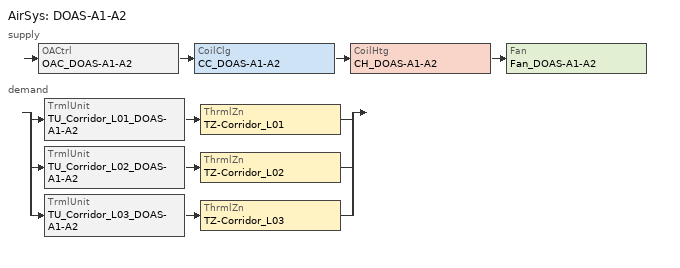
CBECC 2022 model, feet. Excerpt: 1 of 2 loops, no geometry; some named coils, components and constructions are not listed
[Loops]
AirSys 'DOAS-A1-A2'
 supply: OACtrl 'OAC_DOAS-A1-A2' > CoilClg 'CC_DOAS-A1-A2' > CoilHtg 'CH_DOAS-A1-A2' > Fan 'Fan_DOAS-A1-A2'
 demand: split
  | TrmlUnit 'TU_Corridor_L01_DOAS-A1-A2' > ThrmlZn 'TZ-Corridor_L01'
  | TrmlUnit 'TU_Corridor_L02_DOAS-A1-A2' > ThrmlZn 'TZ-Corridor_L02'
  | TrmlUnit 'TU_Corridor_L03_DOAS-A1-A2' > ThrmlZn 'TZ-Corridor_L03'
[ResIntWall] Construction=Interior Wall Cons; IsPartySurface=1
Name | Area | Outside
IntWall : Elevator Lobby 1&2_L01 4 | 380.852 | Leasing Office_L01
IntWall : Elevator Lobby 1&2_L01 5 | 191.049 | Parking Lot_L01
IntWall : Elevator Lobby 1&2_L01 6 | 33.0709 | Parking Lot_L01
IntWall : Elevator Lobby 1&2_L01 7 | 403.469 | Parking Lot_L01
IntWall : Elevator Lobby 3_L01 | 169.975 | Stair 2_L01
IntWall : Elevator Lobby 3_L01 2 | 90.3381 | Stair 2_L01
IntWall : Elevator Lobby 3_L01 3 | 128.296 | Stair 2_L01
IntWall : Elevator Lobby 4_L01 | 91.6476 | Move-in_L01
IntWall : Elevator Lobby 4_L01 2 | 11.2671 | Parking Lot_L01
IntWall : Elevator Lobby 4_L01 3 | 91.6476 | Parking Lot_L01
IntWall : Elevator Lobby 4_L01 4 | 150.027 | Parking Lot_L01
IntWall : Fan_L01 | 255.059 | Leasing Office_L01
IntWall : Fan_L01 2 | 255.059 | Parking Lot_L01
IntWall : Fan_L01 3 | 366.329 | Parking Lot_L01
IntWall : Fire Pump_L01 | 252.381 | Parking Lot_L01
IntWall : Fire Pump_L01 2 | 142.469 | Parking Lot_L01
IntWall : Fire Pump_L01 3 | 259.87 | Parking Lot_L01
IntWall : IDF 1_L01; IntWall : IDF 1_L01 3 | 63.5833 | Parking Lot_L01
IntWall : IDF 1_L01 2; IntWall : IDF 1_L01 4 | 52.2703 | Parking Lot_L01
IntWall : IDF 2_L01 | 152.017 | Janitor_L01
IntWall : IDF 2_L01 2 | 148.598 | Lobby Stair 3_L01
IntWall : IDF 2_L01 3 | 45.5178 | Lobby Stair 3_L01
IntWall : IDF/ELEC_L01; IntWall : IDF/ELEC_L01 3 | 68.0433 | Parking Lot_L01
IntWall : IDF/ELEC_L01 2; IntWall : IDF/ELEC_L01 4 | 104.683 | Parking Lot_L01
IntWall : Janitor_L01 | 189.284 | Parking Lot_L01
IntWall : Janitor_L01 2 | 151.16 | Parking Lot_L01
IntWall : Lobby_L01 | 16.4803 | MAIL_L01
IntWall : Lobby_L01 2 | 137.933 | MAIL_L01
IntWall : Lobby_L01 3 | 476.335 | MAIL_L01
IntWall : Lobby_L01 4 | 210.934 | MAIL_L01
IntWall : Lobby_L01 5 | 157.114 | Leasing Office_L01
IntWall : Lobby Stair 3_L01 | 163.304 | Stair 3_L01
IntWall : Lobby Stair 3_L01 2 | 84.9509 | Trash Vestibule 2_L01
IntWall : Lobby Stair 3_L01 3 | 117.577 | Parking Lot_L01
IntWall : Lobby Stair 3_L01 4 | 334.521 | Parking Lot_L01
IntWall : Move-in_L01 | 314.573 | Parking Lot_L01
IntWall : Move-in_L01 2 | 99.7684 | Parking Lot_L01
IntWall : Move-in_L01 3 | 238.528 | Pet Spa_L01
IntWall : Mpoe_L01; IntWall : Mpoe_L01 3 | 179.386 | Parking Lot_L01
IntWall : Mpoe_L01 2; IntWall : Mpoe_L01 4 | 149.894 | Parking Lot_L01
IntWall : Package_L01 | 460.694 | Parking Lot_L01
IntWall : Package_L01 2 | 642.346 | Parking Lot_L01
IntWall : Package_L01 3 | 259.896 | Parking Lot_L01
IntWall : Passageway 1_L01 | 67.8412 | Solar Tank_L01
IntWall : Passageway 1_L01 2 | 243.126 | Storage_L01
IntWall : Passageway 1_L01 3 | 108.518 | Trash Closet_L01
IntWall : Passageway 1_L01 4 | 94.9961 | Trash Vestibule 3_L01
IntWall : Passageway 1_L01 5 | 67.8412 | Parking Lot_L01
IntWall : Passageway 1_L01 6 | 568.516 | Parking Lot_L01
IntWall : Passageway 2_L01 | 494.01 | Parking Lot_L01
IntWall : Passageway 2_L01 2 | 99.5433 | Parking Lot_L01
IntWall : Passageway 2_L01 3 | 73.5689 | Parking Lot_L01
IntWall : Passageway 2_L01 4 | 168.055 | Parking Lot_L01
IntWall : Restroom_L01; IntWall : Restroom_L01 3 | 122.289 | Leasing Office_L01
IntWall : Restroom_L01 2 | 147.046 | Leasing Office_L01
IntWall : Restroom_L01 4 | 147.046 | Parking Lot_L01
IntWall : Solar Tank_L01 | 168.055 | Storage_L01
IntWall : Solar Tank_L01 2 | 235.896 | Water Heater_L01
IntWall : Solar Tank_L01 3 | 211.727 | Parking Lot_L01
IntWall : Stair 3_L01 | 52.023 | Trash Vestibule 2_L01
IntWall : Stair 3_L01 2 | 196.177 | Trash Vestibule 2_L01
IntWall : Stair 3_L01 3 | 68.0881 | Parking Lot_L01
IntWall : Stair 3_L01 4 | 191.632 | Parking Lot_L01
IntWall : Leasing Office_L01 | 84.2572 | Stair 5_L01
IntWall : Leasing Office_L01 2 | 451.573 | Stair 5_L01
IntWall : Leasing Office_L01 3 | 235.883 | Parking Lot_L01
IntWall : Leasing Office_L01 4 | 147.57 | Parking Lot_L01
IntWall : Leasing Office_L01 5 | 215.705 | Parking Lot_L01
IntWall : Leasing Office_L01 6 | 350.891 | Parking Lot_L01
IntWall : Stair 5_L01 | 451.573 | Parking Lot_L01
IntWall : Storage_L01 | 168.055 | Trash Closet_L01
IntWall : Trash Closet_L01 | 168.055 | Trash Vestibule 3_L01
IntWall : Water Heater_L01 | 410.249 | Parking Lot_L01
IntWall : A1.0 MTL_L02 | 329.546 | B7.0 MTL_L02
IntWall : A1.0 MTL_L02 2 | 298.598 | Corridor_L02
IntWall : A1.0 MTL_L02 3 | 406.778 | S1.0 MTL_L02
IntWall : A1.0 MTL_L02 4 | 71.788 | B3.1 MTL_L02
IntWall : A1.0 MTL_L02 5 | 315.337 | B3.1 MTL_L02
IntWall : A1.0 MTL_L02 6 | 330.645 | B2.0 MTL_L02
IntWall : A1.0 MTL_L02 7 | 303.671 | Corridor_L02
IntWall : A1.0 MTL_L02 8 | 23.1816 | Corridor_L02
IntWall : A1.0 MTL_L02 9 | 332.073 | B2.1 MTL_L02
IntWall : A1.0 MTL_L02 10 | 304.184 | Corridor_L02
IntWall : A1.0 MTL_L02 11 | 88.3085 | Elevator Lobby 3_L02
IntWall : A1.0 MTL_L02 12 | 321.643 | Stair 2_L02
IntWall : A1.0 MTL_L02 13 | 330.772 | A2.0 MTL_L02
IntWall : A1.0 MTL_L02 14 | 303.645 | Corridor_L02
IntWall : A1.0 MTL_L02 15 | 410.417 | S1.0 MTL_L02
IntWall : A1.1 MTL_L02 | 328.866 | A1.2 MTL_L02
IntWall : A1.1 MTL_L02 2 | 364.732 | B4.0 MTL_L02
IntWall : A1.1 MTL_L02 3 | 40.9409 | Corridor_L02
IntWall : A1.1 MTL_L02 4 | 309.717 | Corridor_L02
IntWall : A1.2 MTL_L02 | 297.268 | A3.0 MTL_L02
IntWall : A1.2 MTL_L02 2 | 300.366 | Corridor_L02
IntWall : A2.0 MTL_L02 | 413.307 | B2.0 MTL_L02
IntWall : A2.0 MTL_L02 2 | 409.938 | B3.0 MTL_L02
IntWall : A2.0 MTL_L02 3 | 306.752 | Corridor_L02
IntWall : A2.0 MTL_L02 4 | 332.449 | B2.0 MTL_L02
IntWall : A2.0 MTL_L02 5 | 301.815 | Corridor_L02
IntWall : A2.0 MTL_L02 6; IntWall : A2.0 MTL_L02 7 | 412.146 | B1.1 MTL_L02
IntWall : A2.0 MTL_L02 8 | 299.839 | Corridor_L02
IntWall : A2.0 MTL_L02 9 | 303.397 | Corridor_L02
IntWall : A2.0 MTL_L02 10 | 412.296 | Elevator Lobby 3_L02
IntWall : A2.0 MTL_L02 11 | 409.578 | S1.0 MTL_L02
IntWall : A3.0 MTL_L02 | 378.315 | Corridor_L02
IntWall : A3.0 MTL_L02 2 | 239.394 | Corridor_L02
IntWall : A3.0 MTL_L02 3 | 135.453 | IDF 2_L02
IntWall : A3.0 MTL_L02 4 | 58.2598 | Lobby 1&2_L02
IntWall : A3.0 MTL_L02 5 | 382.118 | Corridor_L02
IntWall : A3.0 MTL_L02 6 | 132.004 | IDF 2_L02
IntWall : A18.0 MTL_L02 | 268.819 | B3.0 MTL_L02
IntWall : A18.0 MTL_L02 2; IntWall : B4.0 MTL_L02 2 | 80.3937 | Corridor_L02
IntWall : A18.0 MTL_L02 3 | 152.366 | Corridor_L02
IntWall : A18.0 MTL_L02 4 | 421.185 | Parking lot_L02
IntWall : A18.0 MTL_L02 5; IntWall : Parking lot_L02 11 | 202.197 | Tenant Storage 3_L02
IntWall : B1.1 MTL_L02; IntWall : B3.0 MTL_L02 5 | 58.8583 | Corridor_L02
IntWall : B1.1 MTL_L02 2 | 454.366 | Corridor_L02
IntWall : B1.1 MTL_L02 3; IntWall : B3.0 MTL_L02 6 | 324.976 | Stair 4_L02
IntWall : B1.1 MTL_L02 4 | 453.488 | Corridor_L02
IntWall : B1.1 MTL_L02 5; IntWall : B4.0 MTL_L02 3 | 391.661 | S1.1 MTL_L02
IntWall : B2.0 MTL_L02 | 449.675 | Corridor_L02
IntWall : B2.0 MTL_L02 2 | 450.891 | Corridor_L02
IntWall : B2.0 MTL_L02 3 | 330.482 | S1.0 MTL_L02
IntWall : B2.1 MTL_L02 | 371.259 | B3.1 MTL_L02
IntWall : B2.1 MTL_L02 2 | 136.83 | Corridor_L02
IntWall : B2.1 MTL_L02 3 | 39.4662 | Corridor_L02
IntWall : B2.1 MTL_L02 4 | 313.452 | Corridor_L02
IntWall : B3.0 MTL_L02 | 214.461 | Corridor_L02
IntWall : B3.0 MTL_L02 2 | 82.8374 | Stair 3_L02
IntWall : B3.0 MTL_L02 3 | 116.793 | Trash Vestibule 2_L02
IntWall : B3.0 MTL_L02 4 | 148.583 | Corridor_L02
IntWall : B3.1 MTL_L02 | 64.4798 | Corridor_L02
IntWall : B3.1 MTL_L02 2 | 42.9159 | Corridor_L02
IntWall : B4.0 MTL_L02 | 40.0039 | Corridor_L02
IntWall : B7.0 MTL_L02 | 61.4023 | Corridor_L02
IntWall : B7.0 MTL_L02 2 | 54.6182 | Corridor_L02
IntWall : B7.0 MTL_L02 3 | 84.1531 | Corridor_L02
IntWall : B7.0 MTL_L02 4 | 379.315 | S1.0 MTL_L02
IntWall : S1.0 MTL_L02 | 208.254 | Corridor_L02
IntWall : S1.0 MTL_L02 2 | 406.667 | Stair 1_L02
IntWall : S1.0 MTL_L02 3 | 202.857 | Corridor_L02
IntWall : S1.0 MTL_L02 4 | 203.986 | Corridor_L02
IntWall : S1.0 MTL_L02 5 | 406.477 | Stair 1_L02
IntWall : S1.0 MTL_L02 6 | 210.378 | Corridor_L02
IntWall : S1.0 MTL_L02 7 | 239.394 | Elevator 1&2_L02
IntWall : S1.0 MTL_L02 8 | 174.441 | Lobby 1&2_L02
IntWall : S1.0 MTL_L02 9 | 203.48 | Corridor_L02
IntWall : S1.1 MTL_L02 | 201.386 | Corridor_L02
IntWall : Elevator 1&2_L02 | 99.4134 | Lobby 1&2_L02
IntWall : Elevator 3_L02 | 133.255 | Elevator Lobby 3_L02
IntWall : Elevator 3_L02 2 | 97.0442 | Elevator Lobby 3_L02
IntWall : Elevator 3_L02 3 | 134.316 | Elevator Lobby 3_L02
IntWall : Elevator 3_L02 4 | 96.3389 | Stair 2_L02
IntWall : Elevator 4_L02; IntWall : Elevator 4_L02 3 | 98.0315 | Parking lot_L02
IntWall : Elevator 4_L02 2; IntWall : Elevator 4_L02 4 | 124.996 | Parking lot_L02
IntWall : Elevator Lobby 3_L02 | 145.693 | Stair 2_L02
IntWall : Elevator Lobby 3_L02 2 | 77.4327 | Stair 2_L02
IntWall : Elevator Lobby 3_L02 3 | 109.968 | Stair 2_L02
IntWall : IDF 1_L02 | 39.0152 | Lobby Stair 3_L02
IntWall : IDF 1_L02 2 | 150.819 | Parking lot_L02
IntWall : IDF 1_L02 3 | 130.419 | Storage_L02
IntWall : IDF 3_L02; IntWall : IDF 3_L02 3 | 44.8032 | Parking lot_L02
IntWall : IDF 3_L02 2; IntWall : IDF 3_L02 4 | 54.5 | Parking lot_L02
IntWall : IDF/ELEC_L02; IntWall : IDF/ELEC_L02 3 | 89.7283 | Parking lot_L02
IntWall : IDF/ELEC_L02 2; IntWall : IDF/ELEC_L02 4 | 58.3228 | Parking lot_L02
IntWall : Lobby Stair 3_L02 | 78.992 | Parking lot_L02
IntWall : Lobby Stair 3_L02 2 | 146.835 | Parking lot_L02
IntWall : Lobby Stair 3_L02 3 | 92.2751 | Stair 3_L02
IntWall : Lobby Stair 3_L02 4 | 72.8151 | Trash Vestibule 2_L02
IntWall : Parking lot_L02 | 527.97 | Pool_L02
IntWall : Parking lot_L02 2 | 239.256 | Pool Equipment_L02
IntWall : Parking lot_L02 3 | 346.177 | Pool Equipment_L02
IntWall : Parking lot_L02 4 | 128.126 | Stair 3_L02
IntWall : Parking lot_L02 5 | 243.935 | Storage_L02
IntWall : Parking lot_L02 6 | 128.657 | Storage_L02
IntWall : Parking lot_L02 7 | 88.1772 | Tenant Storage 1_L02
IntWall : Parking lot_L02 8 | 590.559 | Tenant Storage 1_L02
IntWall : Parking lot_L02 9 | 182.295 | Tenant Storage 2_L02
IntWall : Parking lot_L02 10 | 223.387 | Tenant Storage 2_L02
IntWall : Parking lot_L02 12 | 809.461 | Tenant Storage 3_L02
IntWall : Parking lot_L02 13 | 202.197 | Tenant Storage 4_L02
IntWall : Parking lot_L02 14 | 187.406 | Tenant Storage 4_L02
IntWall : Parking lot_L02 15 | 112.724 | Tenant Storage 5_L02
IntWall : Parking lot_L02 16 | 203.209 | Tenant Storage 5_L02
IntWall : Parking lot_L02 17 | 188.626 | Tenant Storage 5_L02
IntWall : Parking lot_L02 18 | 50.6496 | Trash Vestibule 1_L02
IntWall : Parking lot_L02 19 | 99.6614 | Trash Vestibule 1_L02
IntWall : Parking lot_L02 20 | 58.6496 | Trash Vestibule 1_L02
IntWall : Parking lot_L02 21 | 169.366 | Trash Vestibule 1_L02
IntWall : Parking lot_L02 22 | 134.13 | Trash Vestibule 1_L02
IntWall : Parking lot_L02 23; IntWall : Parking lot_L02 25 | 291.429 | Maintenace_L02
IntWall : Parking lot_L02 24; IntWall : Parking lot_L02 26 | 219.508 | Maintenace_L02
[IntLtgSys] AllowType=GeneralAllowance
Name | LumRef | LumCnt
Lighting_Elevator Lobby 1&2_L01 | ( FC1, EX ) | ( 5, 1 )
Lighting_Elevator Lobby 3_L01 | ( FC1, EX ) | ( 7, 3 )
Lighting_Elevator Lobby 4_L01 | EX | 1
Lighting_ Fan_L01; Lighting_Move-in 3_L01 | FB1 | 5
Lighting_ Fire Pump_L01; Lighting_IDF 2_L01; Lighting_IDF/ELEC_L01; Lighting_Trash Closet_L01; Lighting_Trash Vestibule 2_L01; Lighting_Trash Vestibule 3_L01; Lighting_IDF 335_L02; Lighting_IDF 738_L02 | FB1 | 1
Lighting_IDF 1_L01; Lighting_IDF 398_L02 | FB2 | 1
Lighting_Janitor_L01; Lighting Mpoe_L01 | FB1 | 2
Lighting_Lobby_L01 | ( A2, A9, A2A, LDP4 ) | ( 20, 5, 14, 1 )
Lighting_Lobby Stair 3_L01 | ( FC1, EX ) | ( 3, 1 )
Lighting_Mail_L01 | A12 | 10
Lighting_Packag_L01 | A13 | 8
Lighting_Passageway 2_L01 | ( FB1, FC1, EX ) | ( 6, 2, 1 )
Lighting_Restroom_L01 | R1 | 2
Lighting_Solar Tank_L01 | ( FG1, FG1E ) | ( 1, 1 )
Lighting_Stair 1_L01; Lighting_Stair 2_L01; Lighting_Stair 3_L01; Lighting_Stair 4_L01 | ( FS1, EX ) | ( 2, 1 )
Lighting_Leasing Office 1_L01 | ( A2, A9, A6, A7, A5 ) | ( 17, 7, 4, 6, 3 )
Lighting_Leasing Office 2_L01 | ( A5A, LDP3 ) | ( 8, 8 )
Lighting_Stair 5_L01 | FS1 | 2
Lighting_Storage_L01 | FG1 | 1
Lighting_Water Heater_L01; Lighting_Pet Spa_L01 | FG1E | 1
Lighting_Parking Lot_L01 | ( FG1, FG1E, EX, FB1 ) | ( 62, 67, 6 )
Lighting_Elevator Lobby 3_L02 | ( EX, FC1 ) | ( 1, 7 )
Lighting_Storage 2_L02 | FC1 | 1
Lighting_Lobby Stair 3_L02 | ( EX, FC1 ) | ( 1, 1 )
Lighting_Parking lot_L02 | ( FG1, FG1E, FB1, EX ) | ( 67, 64, 3, 12 )
[ResOtherZn] IAQOption=Individual IAQ Fans
Name | Type | SpcFunc | ozDHWSys | Area | CeilingHeight | FloorHeight | Bottom | IAQFanRef | VentSpcFunc | ozHVACSystem | PrkgGarExhFlow
Elevator Lobby 3_L01 | Unconditioned | Corridor Area | SHW System | 462.713 | 14 | 14 | 10 | SF-1-6A_870 CFM_Lobby
Elevator Lobby 4_L01 | Unconditioned | Unoccupied-Include in Gross Floor Area | SHW System | 70.1511 | 14 | 14 | 10 | SF-B-1A_60 CFM_Elev Lobby
Fan_L01 | Unconditioned | Unoccupied-Include in Gross Floor Area | SHW System | 476.712 | 14 | 14 | 10
Fire Pump_L01 | Unconditioned | Electrical, Mechanical, Telephone Rooms | SHW System | 247.148 | 14 | 14 | 10 | EF-1-12A_700 CFM_Fire Pump | Misc - All others
IDF 1_L01 | Unconditioned | Electrical, Mechanical, Telephone Rooms | SHW System | 16.9567 | 14 | 14 | 10 |  | General - Unoccupied
IDF 2_L01 | Unconditioned | Electrical, Mechanical, Telephone Rooms | SHW System | 115.086 | 14 | 14 | 10 |  | General - Unoccupied
IDF/ELEC_L01 | Unconditioned | Electrical, Mechanical, Telephone Rooms | SHW System | 36.3417 | 14 | 14 | 10 |  | General - Unoccupied
Janitor_L01 | Unconditioned | Electrical, Mechanical, Telephone Rooms | SHW System | 146.687 | 14 | 14 | 10 | EF-1-13A_150 CFM_Janitor | Misc - All others
Lobby_L01 |  | Lobby, Main Entry | SHW System | 1813.66 | 14 | 14 | 10 | ( EF-1-3A_1025 CFM_Lobby-Mail, SF-1-3A_1025 CFM_Lobby-Mail ) | Residential - Common corridors | FCU-L1-8A-9A-10A_Lobby_L1
Lobby Stair 3_L01 | Unconditioned | Unoccupied-Include in Gross Floor Area | SHW System | 241.365 | 14 | 14 | 10
MAIL_L01 |  | Conference, Multipurpose and Meeting Area | SHW System | 683.008 | 14 | 14 | 10 | ( EF-1-3A_1025 CFM_Lobby-Mail, SF-1-3A_1025 CFM_Lobby-Mail ) | Misc - All others | FCU-L1-7A_Mail_L01
Move-in_L01 | Unconditioned | Unoccupied-Include in Gross Floor Area | ResidentialDHWSystem 1 | 483.572 | 14 | 14 | 10 | SF-1-4A_225 CFM_Move-In | NA
Mpoe_L01 | Conditioned | Unoccupied-Include in Gross Floor Area | SHW System | 137.188 | 14 | 14 | 10 |  |  | CU-L1-1_MPOE_L01
Package_L01 | Unconditioned | Storage | SHW System | 1031.1 | 14 | 14 | 10 | ( EF-1-11A_200 CFM_Pakage, SF-1-5A_200 CFM_Package ) | General - Unoccupied
Passageway 1_L01 | Unconditioned | Unoccupied-Include in Gross Floor Area | SHW System | 57.493 | 14 | 14 | 10 |  | NA
Passageway 2_L01 | Unconditioned | Unoccupied-Include in Gross Floor Area | SHW System | 737.55 | 14 | 14 | 10 |  | NA
Restroom_L01 | Unconditioned | Restrooms | SHW System | 91.7452 | 14 | 14 | 10 | EF-1-14A_75 CFM_Restroom Leasing | Exhaust - Toilets, public
Solar Tank_L01 | Unconditioned | Electrical, Mechanical, Telephone Rooms | SHW System | 254.825 | 14 | 14 | 10 | EF-1-9A_100 CFM_Solar Tank | Misc - All others
Stair 1_L01 | Unconditioned | Stairwell | SHW System | 318.173 | 14 | 14 | 10 |  | General - Unoccupied
Stair 2_L01 | Unconditioned | Stairwell | SHW System | 247.585 | 14 | 14 | 10 |  | General - Unoccupied
Stair 3_L01 | Unconditioned | Stairwell | SHW System | 297.271 | 14 | 14 | 10 |  | General - Unoccupied
Stair 4_L01 | Unconditioned | Stairwell | SHW System | 273.328 | 14 | 14 | 10 |  | General - Unoccupied
Leasing Office_L01 |  | Office Area (>250 square feet) | SHW System | 2486.2 | 14 | 14 | 10 | ( EF-1-2A_375 CFM_Leasing-Office, SF-1-2A_200 CFM_Leasing ) | Office - Office space | FCU-L1-4A-5A-6A_Leasing-Office_L01
Stair 5_L01 | Unconditioned | Stairwell | SHW System | 194.124 | 14 | 14 | 10 |  | General - Unoccupied
Storage_L01 | Unconditioned | Storage | SHW System | 208.462 | 14 | 14 | 10 | EF-1-8A_100 CFM_Storage | General - Unoccupied
Trash Closet_L01 | Unconditioned | Unoccupied-Include in Gross Floor Area | SHW System | 93.0463 | 14 | 14 | 10 | EF-1-7A_100 CFM_Trash Closet | NA
Trash Vestibule 2_L01 | Unconditioned | Unoccupied-Include in Gross Floor Area | SHW System | 137.051 | 14 | 14 | 10 | ( TRE-A-2_100 CFM_Trash, TRS-A-2_100 CFM_Trash ) | NA
Trash Vestibule 3_L01 | Unconditioned | Unoccupied-Include in Gross Floor Area | SHW System | 36.106 | 14 | 14 | 10 |  | NA
Water Heater_L01 | Unconditioned | Electrical, Mechanical, Telephone Rooms | SHW System | 493.756 | 14 | 14 | 10 | EF-1-10A_400 CFM_Water Heater | Misc - All others
Parking Lot_L01 | Unconditioned | Parking Garage Area (Parking Zone and Ramps) | SHW System | 59005.3 | 14 | 14 | 10 |  | Exhaust - Parking garages |  | 45000
Pet Spa_L01 |  | All other | ResidentialDHWSystem 1 | 305.667 | 14 | 14 | 10 | ( EF-1-6A_300 CFM_Pet Spa, SF-1-4A_225 CFM_Pet Spa ) | Misc - All others
Elevator 1&2_L02 | Unconditioned | Unoccupied-Include in Gross Floor Area | SHW System | 165.27 | 12 | 12 | 24 |  | NA
Elevator 3_L02 | Unconditioned | Unoccupied-Include in Gross Floor Area | SHW System | 89.8213 | 12 | 12 | 24 |  | NA
Elevator 4_L02 | Unconditioned | Unoccupied-Include in Gross Floor Area | SHW System | 85.0941 | 12 | 12 | 24 |  | NA
Elevator Lobby 3_L02 | Unconditioned | Corridor Area | SHW System | 545.341 | 12 | 12 | 24 | SF-2-2A_870 CFM_Lobby
IDF 1_L02 | Conditioned | Electrical, Mechanical, Telephone Rooms | SHW System | 136.2 | 12 | 12 | 24 |  | General - Unoccupied | CU-L2-1_IDF 1_L02
IDF 2_L02 | Conditioned | Electrical, Mechanical, Telephone Rooms | SHW System | 124.169 | 12 | 12 | 24 |  | General - Unoccupied | CU-L2-2_IDF 2_L02
IDF 3_L02 | Unconditioned | Electrical, Mechanical, Telephone Rooms | SHW System | 16.9567 | 12 | 12 | 24 |  | General - Unoccupied
IDF/ELEC_L02 | Unconditioned | Unoccupied-Include in Gross Floor Area | SHW System | 36.3417 | 12 | 12 | 24
Lobby 1&2_L02 | Unconditioned | Unoccupied-Include in Gross Floor Area | SHW System | 199.357 | 12 | 12 | 24
Lobby Stair 3_L02 | Unconditioned | Lobby, Main Entry | SHW System | 111.373 | 12 | 12 | 24 |  | Residential - Common corridors
Parking lot_L02 |  | Parking Garage Area (Parking Zone and Ramps) | ResidentialDHWSystem 1 | 57549.4 | 12 | 12 | 24 |  | Exhaust - Parking garages |  | 44000
[ResExtWall]
Name | Orientation | Area | Construction
ExtWall (Back 1) : Elevator Lobby 3_L01 | Back | 233.077 | R-21 Metal Frame
ExtWall (Right 1) : Fire Pump_L01 | Right | 124.092 | R-21 Metal Frame
ExtWall (Right 2) : Fire Pump_L01 | Right | 108.863 | R-21 Metal Frame
ExtWall (Front 1) : Lobby_L01 | Front | 741.55 | R-21 Metal Frame
ExtWall (Front 2) : Lobby_L01 | Front | 132.596 | R-21 Metal Frame
ExtWall (Front 3) : Lobby_L01 | Front | 184.953 | R-21 Metal Frame
ExtWall (Left 1) : Lobby_L01 | Left | 73.5505 | R-21 Metal Frame
ExtWall (Left 2) : Lobby_L01 | Left | 477.087 | R-21 Metal Frame
ExtWall (Back 1) : Lobby_L01 | Back | 94.775 | R-21 Metal Frame
ExtWall (Right 1) : Lobby_L01 | Right | 73.5505 | R-21 Metal Frame
ExtWall (Left 1) : Lobby Stair 3_L01 | Left | 117.577 | R-21 Metal Frame
ExtWall (Back 1) : MAIL_L01 | Back | 58.2662 | R-21 Metal Frame
ExtWall (Right 1) : Move-in_L01 | Right | 520.591 | R-21 Metal Frame
ExtWall (Left 1) : Passageway 2_L01 | Left | 267.598 | R-21 Metal Frame
ExtWall (Left 1) : Stair 1_L01 | Left | 135.264 | R-21 Metal Frame
ExtWall (Back 1) : Stair 2_L01 | Back | 130.523 | R-21 Metal Frame
ExtWall (Back 1) : Stair 3_L01 | Back | 41.8093 | R-21 Metal Frame
ExtWall (Right 1) : Stair 3_L01 | Right | 292.483 | R-21 Metal Frame
ExtWall (Front 1) : Stair 4_L01 | Front | 141.3 | R-21 Metal Frame
ExtWall (Front 1) : Leasing Office_L01 | Front | 114.499 | R-21 Metal Frame
ExtWall (Left 1) : Leasing Office_L01 | Left | 181.807 | R-21 Metal Frame
ExtWall (Left 1) : Stair 5_L01 | Left | 84.2572 | R-21 Metal Frame
ExtWall (Right 1) : Water Heater_L01 | Right | 235.896 | R-21 Metal Frame
ExtWall (Front 1) : Parking Lot_L01 | Front | 14.79 | Concrete Exterior Wall
ExtWall (Left 1) : Parking Lot_L01 | Left | 345.526 | Concrete Exterior Wall
ExtWall (Back 1) : Parking Lot_L01 | Back | 143.635 | Concrete Exterior Wall
ExtWall (Right 1) : Parking Lot_L01 | Right | 365.162 | Concrete Exterior Wall
ExtWall (Right 2) : Parking Lot_L01 | Right | 2403.88 | Concrete Exterior Wall
ExtWall (Right 3) : Parking Lot_L01 | Right | 422.357 | Concrete Exterior Wall
ExtWall (Right 1) : Pet Spa_L01 | Right | 251.169 | R-21 Metal Frame
ExtWall (Front 1) : A1.0 MTL_L02 | Front | 81.8984 | R-21 Metal Frame
ExtWall (Front 2) : A1.0 MTL_L02 | Front | 79.1143 | R-21 Metal Frame
ExtWall (Left 1) : A1.0 MTL_L02 | Left | 129.346 | R-21 Metal Frame
ExtWall (Left 2) : A1.0 MTL_L02 | Left | 163.255 | R-21 Metal Frame
ExtWall (Left 3) : A1.0 MTL_L02 | Left | 135.155 | R-21 Metal Frame
ExtWall (Left 4) : A1.0 MTL_L02 | Left | 166.437 | R-21 Metal Frame
ExtWall (Left 5) : A1.0 MTL_L02 | Left | 79.9118 | R-21 Metal Frame
ExtWall (Back 1) : A1.0 MTL_L02 | Back | 23.1852 | R-21 Metal Frame
ExtWall (Back 2) : A1.0 MTL_L02 | Back | 136.66 | R-21 Metal Frame
ExtWall (Back 3) : A1.0 MTL_L02 | Back | 165.945 | R-21 Metal Frame
ExtWall (Back 4) : A1.0 MTL_L02 | Back | 135.649 | R-21 Metal Frame
ExtWall (Back 5) : A1.0 MTL_L02 | Back | 169.519 | R-21 Metal Frame
ExtWall (Right 1) : A1.0 MTL_L02 | Right | 303.671 | R-21 Metal Frame
ExtWall (Right 2) : A1.0 MTL_L02 | Right | 80.5849 | R-21 Metal Frame
ExtWall (Left 1) : A1.1 MTL_L02 | Left | 135.465 | R-21 Metal Frame
ExtWall (Left 2) : A1.1 MTL_L02 | Left | 174.252 | R-21 Metal Frame
ExtWall (Back 1) : A1.1 MTL_L02 | Back | 76.8071 | R-21 Metal Frame
ExtWall (Front 1) : A1.2 MTL_L02 | Front | 76.8071 | R-21 Metal Frame
ExtWall (Left 1) : A1.2 MTL_L02 | Left | 133.472 | R-21 Metal Frame
ExtWall (Left 2) : A1.2 MTL_L02 | Left | 166.894 | R-21 Metal Frame
ExtWall (Back 1) : A1.2 MTL_L02 | Back | 57.9724 | R-21 Metal Frame
ExtWall (Back 2) : A1.2 MTL_L02 | Back | 50.4331 | R-21 Metal Frame
ExtWall (Front 1) : A2.0 MTL_L02 | Front | 299.839 | R-21 Metal Frame
ExtWall (Left 1) : A2.0 MTL_L02 | Left | 84.5494 | R-21 Metal Frame
ExtWall (Back 1) : A2.0 MTL_L02 | Back | 302.76 | R-21 Metal Frame
ExtWall (Back 2) : A2.0 MTL_L02 | Back | 301.476 | R-21 Metal Frame
ExtWall (Back 3) : A2.0 MTL_L02 | Back | 303.087 | R-21 Metal Frame
ExtWall (Right 1) : A2.0 MTL_L02 | Right | 82.1699 | R-21 Metal Frame
ExtWall (Front 1) : A3.0 MTL_L02 | Front | 72.4228 | R-21 Metal Frame
ExtWall (Front 2) : A3.0 MTL_L02 | Front | 102.35 | R-21 Metal Frame
ExtWall (Left 1) : A3.0 MTL_L02 | Left | 80.4431 | R-21 Metal Frame
ExtWall (Left 2) : A3.0 MTL_L02 | Left | 79.9866 | R-21 Metal Frame
ExtWall (Left 3) : A3.0 MTL_L02 | Left | 103.736 | R-21 Metal Frame
ExtWall (Back 1) : A3.0 MTL_L02 | Back | 76.2979 | R-21 Metal Frame
ExtWall (Right 1) : A18.0 MTL_L02 | Right | 282.591 | R-21 Metal Frame
ExtWall (Front 1) : B1.1 MTL_L02 | Front | 454.366 | R-21 Metal Frame
ExtWall (Front 2) : B1.1 MTL_L02 | Front | 453.488 | R-21 Metal Frame
ExtWall (Left 1) : B1.1 MTL_L02 | Left | 20.4843 | R-21 Metal Frame
ExtWall (Right 1) : B1.1 MTL_L02 | Right | 28.311 | R-21 Metal Frame
ExtWall (Front 1) : B2.0 MTL_L02 | Front | 78.9853 | R-21 Metal Frame
ExtWall (Left 1) : B2.0 MTL_L02 | Left | 81.3728 | R-21 Metal Frame
ExtWall (Left 2) : B2.0 MTL_L02 | Left | 144.567 | R-21 Metal Frame
ExtWall (Left 3) : B2.0 MTL_L02 | Left | 310.364 | R-21 Metal Frame
ExtWall (Back 1) : B2.0 MTL_L02 | Back | 140.294 | R-21 Metal Frame
ExtWall (Back 2) : B2.0 MTL_L02 | Back | 312.281 | R-21 Metal Frame
ExtWall (Back 3) : B2.0 MTL_L02 | Back | 76.1726 | R-21 Metal Frame
ExtWall (Right 1) : B2.0 MTL_L02 | Right | 450.891 | R-21 Metal Frame
ExtWall (Back 1) : B2.1 MTL_L02 | Back | 145.389 | R-21 Metal Frame
ExtWall (Back 2) : B2.1 MTL_L02 | Back | 310.808 | R-21 Metal Frame
ExtWall (Right 1) : B2.1 MTL_L02 | Right | 79.4325 | R-21 Metal Frame
ExtWall (Front 1) : B3.0 MTL_L02 | Front | 417.402 | R-21 Metal Frame
ExtWall (Left 1) : B3.0 MTL_L02 | Left | 28.311 | R-21 Metal Frame
ExtWall (Back 1) : B3.0 MTL_L02 | Back | 411.914 | R-21 Metal Frame
ExtWall (Right 1) : B3.0 MTL_L02 | Right | 411.853 | R-21 Metal Frame
ExtWall (Right 2) : B3.0 MTL_L02 | Right | 412.146 | R-21 Metal Frame
ExtWall (Front 1) : B3.1 MTL_L02 | Front | 81.1219 | R-21 Metal Frame
ExtWall (Left 1) : B3.1 MTL_L02 | Left | 161.394 | R-21 Metal Frame
ExtWall (Left 2) : B3.1 MTL_L02 | Left | 61.4279 | R-21 Metal Frame
ExtWall (Left 3) : B3.1 MTL_L02 | Left | 44.1612 | R-21 Metal Frame
ExtWall (Left 4) : B3.1 MTL_L02 | Left | 166.035 | R-21 Metal Frame
ExtWall (Back 1) : B3.1 MTL_L02 | Back | 426.248 | R-21 Metal Frame
ExtWall (Back 2) : B3.1 MTL_L02 | Back | 75.5569 | R-21 Metal Frame
ExtWall (Front 1) : B4.0 MTL_L02 | Front | 152.728 | R-21 Metal Frame
ExtWall (Front 2) : B4.0 MTL_L02 | Front | 107.059 | R-21 Metal Frame
ExtWall (Front 3) : B4.0 MTL_L02 | Front | 144.949 | R-21 Metal Frame
ExtWall (Left 1) : B4.0 MTL_L02 | Left | 113.512 | R-21 Metal Frame
ExtWall (Left 2) : B4.0 MTL_L02 | Left | 492.539 | R-21 Metal Frame
ExtWall (Right 1) : B4.0 MTL_L02 | Right | 20.4843 | R-21 Metal Frame
ExtWall (Right 2) : B4.0 MTL_L02 | Right | 113.512 | R-21 Metal Frame
ExtWall (Front 1) : B7.0 MTL_L02 | Front | 286.886 | R-21 Metal Frame
ExtWall (Left 1) : B7.0 MTL_L02 | Left | 409.444 | R-21 Metal Frame
ExtWall (Back 1) : B7.0 MTL_L02 | Back | 123.981 | R-21 Metal Frame
ExtWall (Front 1) : S1.0 MTL_L02 | Front | 210.378 | R-21 Metal Frame
ExtWall (Front 2) : S1.0 MTL_L02 | Front | 203.48 | R-21 Metal Frame
ExtWall (Left 1) : S1.0 MTL_L02 | Left | 203.616 | R-21 Metal Frame
ExtWall (Left 2) : S1.0 MTL_L02 | Left | 205.039 | R-21 Metal Frame
ExtWall (Left 3) : S1.0 MTL_L02 | Left | 37.8976 | R-21 Metal Frame
ExtWall (Back 1) : S1.0 MTL_L02 | Back | 74.8372 | R-21 Metal Frame
ExtWall (Back 2) : S1.0 MTL_L02 | Back | 200.351 | R-21 Metal Frame
ExtWall (Right 1) : S1.0 MTL_L02 | Right | 208.254 | R-21 Metal Frame
ExtWall (Right 2) : S1.0 MTL_L02 | Right | 203.986 | R-21 Metal Frame
ExtWall (Right 3) : S1.0 MTL_L02 | Right | 3.37795 | R-21 Metal Frame
ExtWall (Front 1) : S1.1 MTL_L02 | Front | 201.386 | R-21 Metal Frame
ExtWall (Back 1) : Elevator Lobby 3_L02 | Back | 199.781 | R-21 Metal Frame
ExtWall (Front 1) : Lobby 1&2_L02 | Front | 213.169 | R-21 Metal Frame
ExtWall (Right 1) : Lobby 1&2_L02 | Right | 116.181 | R-21 Metal Frame
ExtWall (Back 1) : Parking lot_L02 | Back | 35.5605 | R-21 Metal Frame
ExtWall (Back 2) : Parking lot_L02 | Back | 123.178 | R-21 Metal Frame
ExtWall (Right 1) : Parking lot_L02 | Right | 468.332 | R-21 Metal Frame
ExtWall (Right 2) : Parking lot_L02 | Right | 3128.29 | R-21 Metal Frame
[ResWin] SpecMethod=Overall Window Area
Name | WinType
Window (Back 1) : Elevator Lobby 3_L01; Window (Front 1) : Leasing Office_L01 | ResidentialWindowType 8
Window (Back 2) : Elevator Lobby 3_L01; Window (Right 1) : Move-in_L01; Window (Right 2) : Move-in_L01; Window (Right 3) : Move-in_L01; Window (Right 1) : Pet Spa_L01; Window (Left 1) : B3.1 MTL_L02; Window (Left 2) : B3.1 MTL_L02; Window (Back 1) : B3.1 MTL_L02; Window (Back 2) : B3.1 MTL_L02; Window (Front 4) : B4.0 MTL_L02; Window (Front 5) : B4.0 MTL_L02; Window (Left 1) : B4.0 MTL_L02; Window (Left 5) : B4.0 MTL_L02; Window (Left 6) : B4.0 MTL_L02; Window (Left 7) : B4.0 MTL_L02; Window (Back 1) : Elevator Lobby 3_L02; Window (Back 2) : Elevator Lobby 3_L02; Window (Back 3) : Elevator Lobby 3_L02; Window (Front 1) : Lobby 1&2_L02; Window (Front 2) : Lobby 1&2_L02 | ResidentialWindowType 6
Window (Front 1) : Lobby_L01 | ResidentialWindowType 14
Window (Front 2) : Lobby_L01; Window (Front 3) : Lobby_L01 | ResidentialWindowType 15
Window (Front 4) : Lobby_L01; Window (Left 1) : Lobby_L01; Window (Left 2) : Lobby_L01; Window (Left 3) : Lobby_L01 | ResidentialWindowType 16
Window (Right 4) : Move-in_L01 | ResidentialWindowType 17
Window (Left 1) : Passageway 2_L01 | ResidentialWindowType 12
Window (Back 1) : Stair 2_L01; Window (Front 1) : A1.0 MTL_L02; Window (Front 2) : A1.0 MTL_L02; Window (Left 7) : A1.0 MTL_L02; Window (Right 1) : A1.0 MTL_L02; Window (Front 1) : B2.0 MTL_L02; Window (Left 1) : B2.0 MTL_L02; Window (Right 1) : B2.1 MTL_L02; Window (Left 3) : B3.1 MTL_L02; Window (Front 3) : B4.0 MTL_L02 | ResidentialWindowType 1
Window (Left 1) : Leasing Office_L01 | ResidentialWindowType 11
Window (Right 1) : Water Heater_L01 | ResidentialWindowType 18
Window (Left 1) : A1.0 MTL_L02; Window (Left 4) : A1.0 MTL_L02; Window (Back 1) : A1.0 MTL_L02; Window (Back 4) : A1.0 MTL_L02; Window (Back 5) : A1.0 MTL_L02; Window (Left 1) : A1.2 MTL_L02; Window (Front 2) : A2.0 MTL_L02; Window (Back 1) : A2.0 MTL_L02; Window (Back 2) : A2.0 MTL_L02; Window (Back 3) : A2.0 MTL_L02; Window (Back 5) : A2.0 MTL_L02; Window (Back 6) : A2.0 MTL_L02; Window (Back 8) : A2.0 MTL_L02; Window (Front 1) : A3.0 MTL_L02; Window (Left 3) : A3.0 MTL_L02; Window (Front 1) : B1.1 MTL_L02; Window (Front 3) : B1.1 MTL_L02; Window (Front 4) : B1.1 MTL_L02; Window (Front 6) : B1.1 MTL_L02; Window (Left 2) : B2.0 MTL_L02; Window (Back 1) : B2.0 MTL_L02; Window (Back 2) : B2.0 MTL_L02; Window (Back 3) : B2.0 MTL_L02; Window (Back 1) : B2.1 MTL_L02; Window (Back 1) : B3.0 MTL_L02; Window (Back 2) : B3.0 MTL_L02; Window (Right 4) : B3.0 MTL_L02; Window (Right 5) : B3.0 MTL_L02; Window (Front 1) : B7.0 MTL_L02; Window (Front 2) : B7.0 MTL_L02; Window (Left 1) : B7.0 MTL_L02; Window (Left 2) : B7.0 MTL_L02; Window (Left 3) : B7.0 MTL_L02; Window (Back 2) : S1.0 MTL_L02 | ResidentialWindowType 2
Window (Left 2) : A1.0 MTL_L02; Window (Left 3) : A1.0 MTL_L02; Window (Left 5) : A1.0 MTL_L02; Window (Left 6) : A1.0 MTL_L02; Window (Back 2) : A1.0 MTL_L02; Window (Back 3) : A1.0 MTL_L02; Window (Back 6) : A1.0 MTL_L02; Window (Left 3) : A1.1 MTL_L02; Window (Left 4) : A1.1 MTL_L02; Window (Left 2) : A1.2 MTL_L02; Window (Left 3) : A1.2 MTL_L02; Window (Back 4) : A2.0 MTL_L02; Window (Right 1) : A18.0 MTL_L02; Window (Right 2) : A18.0 MTL_L02; Window (Right 3) : A18.0 MTL_L02; Window (Left 3) : B2.0 MTL_L02; Window (Left 4) : B2.0 MTL_L02; Window (Left 5) : B2.0 MTL_L02; Window (Left 6) : B2.0 MTL_L02; Window (Back 2) : B2.1 MTL_L02; Window (Back 3) : B2.1 MTL_L02; Window (Back 4) : B2.1 MTL_L02; Window (Back 5) : B2.1 MTL_L02; Window (Left 4) : B3.1 MTL_L02; Window (Left 5) : B3.1 MTL_L02; Window (Back 3) : B3.1 MTL_L02; Window (Back 4) : B3.1 MTL_L02; Window (Back 5) : B3.1 MTL_L02; Window (Front 1) : B4.0 MTL_L02; Window (Front 2) : B4.0 MTL_L02; Window (Left 2) : B4.0 MTL_L02; Window (Left 3) : B4.0 MTL_L02; Window (Left 4) : B4.0 MTL_L02; Window (Front 1) : S1.0 MTL_L02; Window (Front 2) : S1.0 MTL_L02; Window (Front 3) : S1.0 MTL_L02; Window (Front 4) : S1.0 MTL_L02; Window (Left 1) : S1.0 MTL_L02; Window (Left 2) : S1.0 MTL_L02; Window (Left 3) : S1.0 MTL_L02; Window (Left 4) : S1.0 MTL_L02 | ResidentialWindowType 3
Window (Left 1) : A1.1 MTL_L02; Window (Left 2) : A1.1 MTL_L02 | ResidentialWindowType 19
Window (Front 1) : A2.0 MTL_L02; Window (Front 2) : B1.1 MTL_L02; Window (Front 5) : B1.1 MTL_L02; Window (Front 1) : S1.1 MTL_L02 | ResidentialWindowType 4
Window (Back 7) : A2.0 MTL_L02; Window (Front 1) : B3.0 MTL_L02; Window (Front 2) : B3.0 MTL_L02; Window (Back 3) : B3.0 MTL_L02; Window (Back 4) : B3.0 MTL_L02; Window (Back 5) : B3.0 MTL_L02; Window (Right 1) : B3.0 MTL_L02; Window (Right 2) : B3.0 MTL_L02; Window (Right 3) : B3.0 MTL_L02; Window (Right 6) : B3.0 MTL_L02; Window (Right 7) : B3.0 MTL_L02; Window (Back 1) : S1.0 MTL_L02 | ResidentialWindowType 5
Window (Left 1) : A3.0 MTL_L02; Window (Left 2) : A3.0 MTL_L02; Window (Front 3) : B3.0 MTL_L02; Window (Front 4) : B3.0 MTL_L02; Window (Right 8) : B3.0 MTL_L02; Window (Right 9) : B3.0 MTL_L02 | ResidentialWindowType 7
[ResIntFlr] IsPartySurface=1
Name | Area | FloorZ | Construction | Outside
IntFloor : Elevator Lobby 3_L01 | 99.5203 | 10 | Interior Concrete Floor | Elevator Ctrl 3_P01
IntFloor : Elevator Lobby 3_L01 2 | 151.668 | 10 | Interior Concrete Floor | Elevator Lobby 3_P01
IntFloor : Elevator Lobby 3_L01 3 | 75.1794 | 10 | Interior Concrete Floor | Parking Lot 2_P01
IntFloor : Elevator Lobby 3_L01 4 | 136.346 | 10 | Interior Concrete Floor | Stair 2_P01
IntFloor : Elevator Lobby 4_L01 | 70.1511 | 10 | Interior Concrete Floor | Elevator Lobby 4_P01
IntFloor : Fan_L01 | 248.151 | 10 | Interior Concrete Floor | Fan Room_P01
IntFloor : Fan_L01 2 | 228.561 | 10 | Interior Concrete Floor | Satellite Elec 1_P01
IntFloor : Fire Pump_L01 | 247.148 | 10 | Interior Concrete Floor | Parking Lot 2_P01
IntFloor : IDF 1_L01 | 0.754129 | 10 | Interior Concrete Floor | Parking Lot 2_P01
IntFloor : IDF 1_L01 2 | 16.2026 | 10 | Interior Concrete Floor | Satellite Elec 1_P01
IntFloor : IDF 2_L01 | 35.3802 | 10 | Interior Concrete Floor | Satellite Elec 2_P01
IntFloor : IDF 2_L01 2 | 79.706 | 10 | Interior Concrete Floor | Trash Termination 2_P01
IntFloor : IDF/ELEC_L01 | 36.3417 | 10 | Interior Concrete Floor | Satellite Elec 3_P01
IntFloor : Janitor_L01 | 146.687 | 10 | Interior Concrete Floor | Satellite Elec 2_P01
IntFloor : Lobby Stair 3_L01 | 150.674 | 10 | Interior Concrete Floor | Parking Lot 2_P01
IntFloor : Lobby Stair 3_L01 2 | 3.40346 | 10 | Interior Concrete Floor | Satellite Elec 2_P01
IntFloor : Lobby Stair 3_L01 3 | 28.5294 | 10 | Interior Concrete Floor | Stair 3_P01
IntFloor : Lobby Stair 3_L01 4 | 58.7577 | 10 | Interior Concrete Floor | Trash Termination 2_P01
IntFloor : MAIL_L01 | 683.008 | 10 | Interior Concrete Floor | Bike Storage_P01
IntFloor : Move-in_L01 | 46.6507 | 10 | Interior Floor Cons | Elevator Ctrl 4_P01
IntFloor : Move-in_L01 2 | 436.921 | 10 | Interior Floor Cons | Parking Lot 2_P01
IntFloor : Mpoe_L01 | 1.57369 | 10 | Interior Concrete Floor | Parking Lot 2_P01
IntFloor : Mpoe_L01 2 | 135.615 | 10 | Interior Concrete Floor | Trash Termination 1_P01
IntFloor : Package_L01 | 1031.1 | 10 | Interior Concrete Floor | Parking Lot 2_P01
IntFloor : Passageway 1_L01 | 57.493 | 10 | Interior Concrete Floor | Parking Lot 2_P01
IntFloor : Stair 1_L01 | 318.173 | 10 | Interior Concrete Floor | Parking Lot 2_P01
IntFloor : Stair 2_L01 | 21.5238 | 10 | Interior Concrete Floor | Parking Lot 2_P01
IntFloor : Stair 2_L01 2 | 226.061 | 10 | Interior Concrete Floor | Stair 2_P01
IntFloor : Stair 3_L01 | 285.147 | 10 | Interior Concrete Floor | Stair 3_P01
IntFloor : Stair 3_L01 2 | 12.1237 | 10 | Interior Concrete Floor | Trash Termination 2_P01
IntFloor : Stair 5_L01 | 194.124 | 10 | Interior Concrete Floor | Stair 5_P01
IntFloor : Trash Vestibule 2_L01 | 137.051 | 10 | Interior Concrete Floor | Trash Termination 2_P01
IntFloor : Trash Vestibule 3_L01 | 36.106 | 10 | Interior Concrete Floor | Parking Lot 2_P01
IntFloor : Parking Lot_L01 | 15.927 | 10 | Interior Concrete Floor | Booster Pump_P01
IntFloor : Parking Lot_L01 2 | 40.7027 | 10 | Interior Concrete Floor | Elevator Ctrl 4_P01
IntFloor : Parking Lot_L01 3 | 28.5752 | 10 | Interior Concrete Floor | Fan Room_P01
IntFloor : Parking Lot_L01 4 | 156.524 | 10 | Interior Concrete Floor | Bike Storage_P01
IntFloor : Parking Lot_L01 5 | 12738.7 | 10 | Interior Concrete Floor | Parking Lot 2_P01
IntFloor : Parking Lot_L01 6 | 16.6878 | 10 | Interior Concrete Floor | Parking Lot 2_P01
IntFloor : Parking Lot_L01 7 | 270.048 | 10 | Interior Concrete Floor | Parking Lot 2_P01
IntFloor : Parking Lot_L01 8 | 486.333 | 10 | Interior Concrete Floor | Parking Lot 2_P01
IntFloor : Parking Lot_L01 9 | 326.128 | 10 | Interior Concrete Floor | Parking Lot 2_P01
IntFloor : Parking Lot_L01 10 | 43581.3 | 10 | Interior Concrete Floor | Parking Lot 2_P01
IntFloor : Parking Lot_L01 11 | 409.594 | 10 | Interior Concrete Floor | Satellite Elec 1_P01
IntFloor : Parking Lot_L01 12 | 0.776737 | 10 | Interior Concrete Floor | Satellite Elec 1_P01
IntFloor : Parking Lot_L01 13 | 129.545 | 10 | Interior Concrete Floor | Satellite Elec 2_P01
IntFloor : Parking Lot_L01 14 | 285.888 | 10 | Interior Concrete Floor | Satellite Elec 3_P01
IntFloor : Parking Lot_L01 15 | 67.7683 | 10 | Interior Concrete Floor | Satellite Elec 3_P01
IntFloor : Parking Lot_L01 16 | 172.858 | 10 | Interior Concrete Floor | Trash Termination 1_P01
IntFloor : Parking Lot_L01 17 | 277.993 | 10 | Interior Concrete Floor | Trash Termination 1_P01
IntFloor : Pet Spa_L01 | 305.667 | 10 | Interior Floor Cons | Parking Lot 2_P01
IntFloor : A1.0 MTL_L02 | 763 | 24 | Interior Floor Cons | A1.0 MTL_L01
IntFloor : A1.0 MTL_L02 2 | 784.617 | 24 | Interior Floor Cons | A1.0 MTL_L01
IntFloor : A1.0 MTL_L02 3 | 793.708 | 24 | Interior Floor Cons | A1.0 MTL_L01
IntFloor : A1.0 MTL_L02 4 | 795.63 | 24 | Interior Floor Cons | A1.0 MTL_L01
IntFloor : A1.1 MTL_L02 | 616.777 | 24 | Interior Floor Cons | Passageway 2_L01
IntFloor : A1.1 MTL_L02 2 | 183.495 | 24 | Interior Floor Cons | Parking Lot_L01
IntFloor : A1.2 MTL_L02 | 45.4557 | 24 | Interior Floor Cons | Leasing Office_L01
IntFloor : A1.2 MTL_L02 2 | 158.691 | 24 | Interior Floor Cons | Stair 5_L01
IntFloor : A1.2 MTL_L02 3 | 588.303 | 24 | Interior Floor Cons | Parking Lot_L01
IntFloor : A2.0 MTL_L02 | 871.117 | 24 | Interior Floor Cons | A2.0 MTL_L01
IntFloor : A2.0 MTL_L02 2 | 869.264 | 24 | Interior Floor Cons | A2.0 MTL_L01
IntFloor : A2.0 MTL_L02 3 | 858.175 | 24 | Interior Floor Cons | A2.0 MTL_L01
IntFloor : A2.0 MTL_L02 4 | 865.362 | 24 | Interior Floor Cons | A2.0 MTL_L01
IntFloor : A3.0 MTL_L02 | 10.3305 | 24 | Interior Floor Cons | Restroom_L01
IntFloor : A3.0 MTL_L02 2 | 662.324 | 24 | Interior Floor Cons | Leasing Office_L01
IntFloor : A3.0 MTL_L02 3 | 673.826 | 24 | Interior Floor Cons | Leasing Office_L01
IntFloor : A18.0 MTL_L02 | 150.079 | 24 | Interior Floor Cons | Corridor_L01
IntFloor : A18.0 MTL_L02 2 | 97.6489 | 24 | Interior Floor Cons | Solar Tank_L01
IntFloor : A18.0 MTL_L02 3 | 493.756 | 24 | Interior Floor Cons | Water Heater_L01
IntFloor : B1.1 MTL_L02 | 1300.45 | 24 | Interior Floor Cons | B1.1 MTL_L01
IntFloor : B1.1 MTL_L02 2 | 1297.94 | 24 | Interior Floor Cons | B1.1 MTL_L01
IntFloor : B2.0 MTL_L02 | 1217.75 | 24 | Interior Floor Cons | B2.0 MTL_L01
IntFloor : B2.0 MTL_L02 2 | 1203.82 | 24 | Interior Floor Cons | B2.0 MTL_L01
IntFloor : B2.1 MTL_L02 | 1171.77 | 24 | Interior Floor Cons | B2.1 MTL_L01
IntFloor : B3.0 MTL_L02 | 1178.11 | 24 | Interior Floor Cons | B3.0 MTL_L01
IntFloor : B3.0 MTL_L02 2 | 1194.65 | 24 | Interior Floor Cons | B3.0 MTL_L01
IntFloor : B3.1 MTL_L02 | 816.592 | 24 | Interior Floor Cons | A8.0 MTL_L01
IntFloor : B3.1 MTL_L02 2 | 401.636 | 24 | Interior Floor Cons | Elec_L01
IntFloor : B4.0 MTL_L02 | 1235.29 | 24 | Interior Floor Cons | Co-Working_L01
IntFloor : B7.0 MTL_L02 | 632.649 | 24 | Interior Floor Cons | Lobby_L01
IntFloor : B7.0 MTL_L02 2 | 541.528 | 24 | Interior Floor Cons | MAIL_L01
IntFloor : S1.0 MTL_L02 | 580.599 | 24 | Interior Floor Cons | S1.0 MTL_L01
IntFloor : S1.0 MTL_L02 2 | 574.001 | 24 | Interior Floor Cons | S1.0 MTL_L01
IntFloor : S1.0 MTL_L02 3 | 577.491 | 24 | Interior Floor Cons | S1.0 MTL_L01
IntFloor : S1.0 MTL_L02 4 | 30.8929 | 24 | Interior Floor Cons | Elevator Lobby 1&2_L01
IntFloor : S1.0 MTL_L02 5 | 520.532 | 24 | Interior Floor Cons | Lobby_L01
IntFloor : S1.0 MTL_L02 6 | 10.8914 | 24 | Interior Floor Cons | Elevator Lobby 1&2_L01
IntFloor : S1.0 MTL_L02 7 | 408.895 | 24 | Interior Floor Cons | Lobby_L01
IntFloor : S1.0 MTL_L02 8 | 113.559 | 24 | Interior Floor Cons | MAIL_L01
IntFloor : S1.1 MTL_L02 | 547.743 | 24 | Interior Floor Cons | S1.1 MTL_L01
IntFloor : Elevator 1&2_L02 | 165.27 | 24 | Interior Floor Cons | Elevator 1&2_L01
IntFloor : Elevator 3_L02 | 89.8213 | 24 | Interior Floor Cons | Elevator 3_L01
IntFloor : Elevator 4_L02 | 85.0941 | 24 | Interior Floor Cons | Elevator 4_L01
IntFloor : Elevator Lobby 3_L02 | 545.341 | 24 | Interior Floor Cons | Elevator Lobby 3_L01
IntFloor : IDF 1_L02 | 115.086 | 24 | Interior Floor Cons | IDF 2_L01
IntFloor : IDF 1_L02 2 | 20.9723 | 24 | Interior Floor Cons | Janitor_L01
IntFloor : IDF 1_L02 3 | 0.105118 | 24 | Interior Floor Cons | Lobby Stair 3_L01
IntFloor : IDF 1_L02 4 | 0.036788 | 24 | Interior Floor Cons | Parking Lot_L01
IntFloor : IDF 2_L02 | 5.22111 | 24 | Interior Floor Cons | Restroom_L01
IntFloor : IDF 2_L02 2 | 118.948 | 24 | Interior Floor Cons | Leasing Office_L01
IntFloor : IDF 3_L02 | 16.9567 | 24 | Interior Floor Cons | IDF 1_L01
IntFloor : IDF/ELEC_L02 | 36.3417 | 24 | Interior Concrete Floor | IDF/ELEC_L01
IntFloor : Lobby 1&2_L02 | 193.583 | 24 | Interior Floor Cons | Lobby_L01
IntFloor : Lobby 1&2_L02 2 | 5.77322 | 24 | Interior Floor Cons | Leasing Office_L01
IntFloor : Lobby Stair 3_L02 | 111.373 | 24 | Interior Floor Cons | Lobby Stair 3_L01
IntFloor : Parking lot_L02 | 723.991 | 24 | Interior Floor Cons | Bike 1_L01
IntFloor : Parking lot_L02 2 | 308.571 | 24 | Interior Floor Cons | Bike 2_L01
IntFloor : Parking lot_L02 3 | 70.1511 | 24 | Interior Floor Cons | Elevator Lobby 4_L01
IntFloor : Parking lot_L02 4 | 115.671 | 24 | Interior Floor Cons | Fan_L01
IntFloor : Parking lot_L02 5 | 361.041 | 24 | Interior Floor Cons | Fan_L01
IntFloor : Parking lot_L02 6 | 250.365 | 24 | Interior Floor Cons | Fire Pump_L01
IntFloor : Parking lot_L02 7 | 0.030757 | 24 | Interior Floor Cons | Janitor_L01
IntFloor : Parking lot_L02 8 | 129.887 | 24 | Interior Floor Cons | Lobby Stair 3_L01
IntFloor : Parking lot_L02 9 | 408.842 | 24 | Interior Floor Cons | Move-in_L01
IntFloor : Parking lot_L02 10 | 73.6967 | 24 | Interior Floor Cons | Move-in_L01
IntFloor : Parking lot_L02 11 | 84.8084 | 24 | Interior Floor Cons | Mpoe_L01
IntFloor : Parking lot_L02 12 | 28.8595 | 24 | Interior Floor Cons | Package_L01
IntFloor : Parking lot_L02 13 | 3.93492 | 24 | Interior Floor Cons | Restroom_L01
IntFloor : Parking lot_L02 14 | 57.182 | 24 | Interior Floor Cons | Stair 3_L01
IntFloor : Parking lot_L02 15 | 19.3178 | 24 | Interior Floor Cons | Leasing Office_L01
IntFloor : Parking lot_L02 16 | 20.646 | 24 | Interior Floor Cons | Leasing Office_L01
IntFloor : Parking lot_L02 17 | 9474.41 | 24 | Interior Floor Cons | Parking Lot_L01
IntFloor : Parking lot_L02 18 | 2847.75 | 24 | Interior Floor Cons | Parking Lot_L01
IntFloor : Parking lot_L02 19 | 205.848 | 24 | Interior Floor Cons | Parking Lot_L01
IntFloor : Parking lot_L02 20 | 42057.7 | 24 | Interior Floor Cons | Parking Lot_L01
[ResCathedralCeiling] RoofRise=0; Orientation=Back; Construction=Concrete Roof_2x8 R25; RoofSolReflect=0.65
Name | Area
Roof (Front 1) : Fire Pump_L01 | 1.0917
Roof (Front 1) : Lobby_L01 | 1813.66
Roof (Front 1) : Passageway 2_L01 | 29.399
Roof (Front 1) : Stair 3_L01 | 1.96169
Roof (Front 1) : Leasing Office_L01 | 277.953
Roof (Front 1) : Stair 5_L01 | 35.433
Roof (Front 1) : Parking Lot_L01 | 88.6252
Roof (Front 2) : Parking Lot_L01 | 2.38681
Roof (Front 3) : Parking Lot_L01 | 3.69795
Roof (Front 1) : A1.0 MTL_L02 | 784.617
Roof (Front 2) : A1.0 MTL_L02 | 727.472
Roof (Front 3) : A1.0 MTL_L02 | 2.07441
Roof (Front 1) : A2.0 MTL_L02 | 1.99276
Roof (Front 1) : A18.0 MTL_L02 | 2.33332
Roof (Front 1) : B2.0 MTL_L02 | 2.09098
Roof (Front 2) : B2.0 MTL_L02 | 1203.82
Roof (Front 1) : B2.1 MTL_L02 | 1171.77
Roof (Front 1) : B3.1 MTL_L02 | 1218.23
Roof (Front 1) : S1.0 MTL_L02 | 580.599
Roof (Front 1) : Parking lot_L02 | 4816.2
Roof (Front 2) : Parking lot_L02 | 3703.93
Roof (Front 3) : Parking lot_L02 | 6.44982
Roof (Front 4) : Parking lot_L02 | 10893.9
[ResSlabFlr]
Name | Area | Perimeter
SlabFlr : Lobby_L01 | 1813.66 | 832.713
SlabFlr : Passageway 2_L01 | 737.55 | 391.44
SlabFlr : Restroom_L01 | 91.7452 | 126.235
SlabFlr : Solar Tank_L01 | 254.825 | 209.797
SlabFlr : Stair 4_L01 | 273.328 | 243.925
SlabFlr : Leasing Office_L01 | 2486.2 | 711.32
SlabFlr : Storage_L01 | 208.462 | 192.717
SlabFlr : Trash Closet_L01 | 93.0463 | 129.628
SlabFlr : Water Heater_L01 | 493.756 | 302.843
[ResZnGrp]
2nd Floor: Z=24; FlrToFlrHgt=12; FlrToCeilingHgt=12
[ResZn] CeilingHeight=12; FloorHeight=12; Bottom=24
A1.0 MTL_L02; A1.1 MTL_L02; A1.2 MTL_L02; A2.0 MTL_L02; A3.0 MTL_L02; A18.0 MTL_L02; B1.1 MTL_L02; B2.0 MTL_L02; B2.1 MTL_L02; B3.0 MTL_L02; B3.1 MTL_L02; B4.0 MTL_L02; B7.0 MTL_L02; S1.0 MTL_L02; S1.1 MTL_L02
[DwellUnit]
Name | DwellUnitTypeRef | Count
DwellingUnit 10 | A1.0 MTL_A | 4
DwellingUnit 11 | A1.1 MTL_A | 1
DwellingUnit 12 | A1.2 MTL_A | 1
DwellingUnit 13 | A2.0 MTL_A | 4
DwellingUnit 14 | A3.0 MTL_A | 2
DwellingUnit 15 | A18.0 MTL_A | 1
DwellingUnit 16 | B1.1 MTL_A | 2
DwellingUnit 17 | B2.0 MTL_A | 2
DwellingUnit 18 | B2.1 MTL_A | 1
DwellingUnit 19 | B3.0 MTL_A | 2
DwellingUnit 20 | B3.1 MTL_A | 1
DwellingUnit 21 | B4.0 MTL_A | 1
DwellingUnit 22 | B7.0 MTL_A | 1
DwellingUnit 23 | S1.0 MTL_A | 5
DwellingUnit 24 | S1.1 MTL_A | 1
